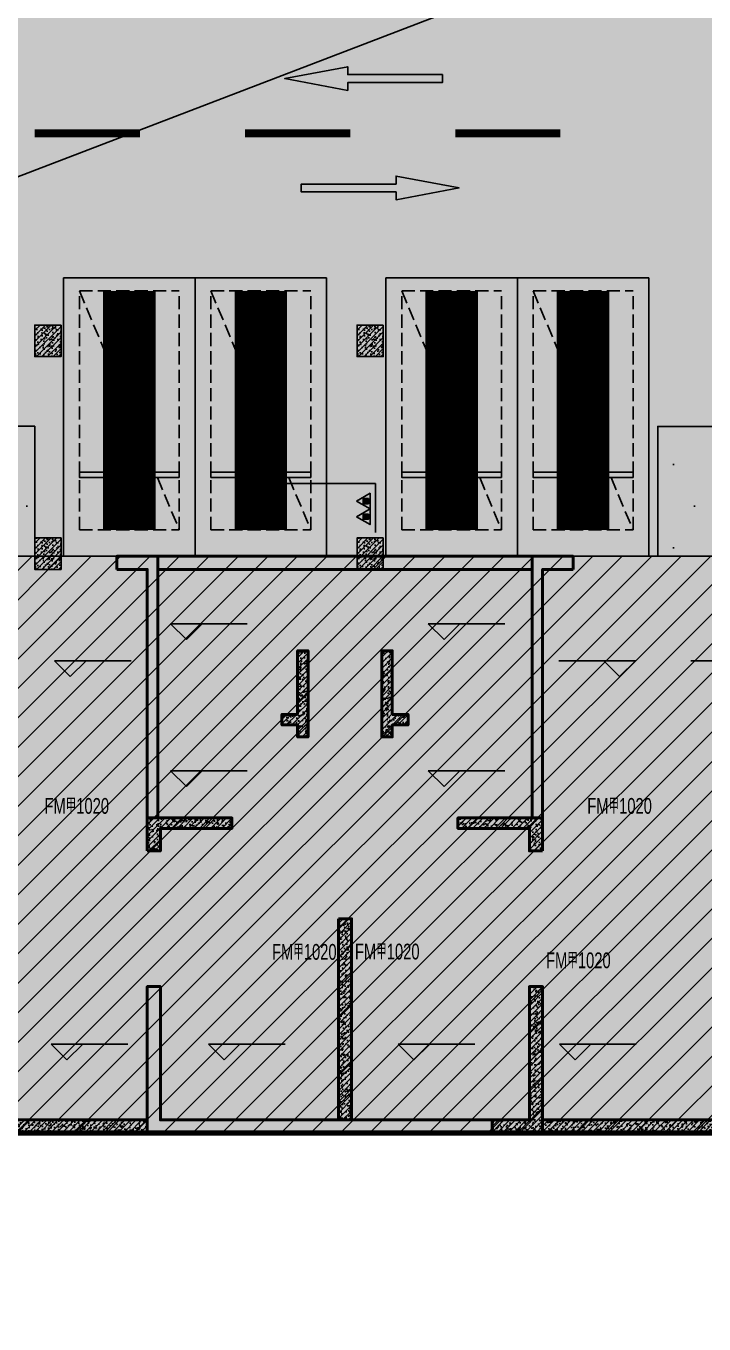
# Model space of a CAD drawing. Extents: x -1338203 to 1886333, y -530034 to 1031844.
# Drawn here: x 784210 to 797106, y 176816 to 201521 of the extents above; entities that cross this region are included whole.
import ezdxf
from ezdxf.enums import TextEntityAlignment as Align

# ---------------------------------------------------------------- set-up
doc = ezdxf.new("R2010")
doc.units = 0
doc.header["$LTSCALE"] = 1000
doc.header["$MEASUREMENT"] = 0
doc.linetypes.add('A-001-平面B2$0$__DASH', pattern=[0.35, 0.25, -0.1])
for name, color, linetype in [('A-001-平面参照B1$0$0A-ELEV-PATT', 8, 'Continuous'), ('A-001-平面参照B1$0$AUDIT_D_220531184525-2', 40, 'Continuous'), ('A-06-平面B1$0$0A-A-SYMB-DOOR', 135, 'Continuous'), ('A-06-平面B1$0$0A-A-SYMB-ELEV', 150, 'Continuous'), ('p-a-regular', 5, 'Continuous'), ('S-06-墙柱B1_1$0$0S-CW-HATCH', 251, 'Continuous'), ('S-06-墙柱B1_1$0$0S-CW-HATCH-UP', 251, 'Continuous'), ('S001地下一墙柱$0$S001地下一墙柱$0$0S-CC-LINE', 52, 'Continuous'), ('S001地下一墙柱$0$S001地下一墙柱$0$0S-CW-HATCH', 251, 'Continuous'), ('S001地下一墙柱$0$S001地下一墙柱$0$0S-CW-HATCH-UP', 251, 'Continuous'), ('中心线', 42, 'Continuous'), ('地面指向箭头', 7, 'Continuous'), ('负一层消火栓$0$0P-DIM-FH', 3, 'Continuous'), ('负一层消火栓$0$0P-EQUIP-FH', 7, 'Continuous')]:
    doc.layers.add(name, color=color, linetype=linetype)
doc.layers.add('AAD-A-PROOF', color=30, linetype='Continuous', plot=False)
doc.layers.add('p-a-regular-narrow', color=7, linetype='Continuous', true_color=0x9600ff)
doc.layers.add('p-a-wall', color=7, linetype='Continuous', lineweight=50)
doc.layers.add('p-h-walkable', color=7, linetype='Continuous', lineweight=70, true_color=0xf0f0f0)
doc.styles.add('A-06-平面B1$0$AAD-TXT', font='aad-txt.shx', dxfattribs={"width": 0.7, "bigfont": 'aad-hztxt.shx'})
pattern_1 = [(0, (-766365.4, -306889.1), (396.875, 793.75), [0, -793.75])]
pattern_2 = [(45, (-164697.56, 574717.22), (-53.0330086, 53.0330086), []), (50, (-164697.56, 574717.22), (215.178055, -18.82564), [22.5, -247.5]), (355, (-164697.56, 574717.22), (-41.6254, 225.65764), [18, -198]), (100.4514, (-164679.63, 574715.65), (173.552815, 206.831863), [19.122057, -210.342634]), (46.1842, (-164697.56, 574777.22), (320.172315, -49.655704), [33.75, -371.25]), (96.6356, (-164670.88, 574773.08), (280.39881, 292.23536), [28.68309, -315.5139]), (351.1842, (-164697.56, 574777.22), (280.39858, 292.23558), [27, -297]), (21, (-164667.56, 574762.22), (179.072116, -120.785667), [22.5, -247.5]), (326, (-164667.56, 574762.22), (72.9946, 217.545014), [18, -198]), (71.4514, (-164652.64, 574752.15), (252.06679, 96.75915), [19.122057, -210.342634]), (37.5, (-164697.56, 574717.22), (3.6479566, 99.868156), [0, -195.6, 0, -201, 0, -198.75]), (7.5, (-164697.56, 574717.22), (78.920861, 118.323514), [0, -114.6, 0, -191.1, 0, -75.75]), (327.5, (-164764.46, 574717.22), (160.146731, -6.7664615), [0, -75, 0, -234, 0, -310.5]), (317.5, (-164794.46, 574717.22), (174.95585, 30.031495), [0, -97.5, 0, -155.4, 0, -220.5])]

# ---------------------------------------------------------------- blocks, each defined once
blk = doc.blocks.new('A-001-平面参照B1')
at = {"layer": 'A-001-平面参照B1$0$0A-ELEV-PATT'}
h = blk.add_hatch(dxfattribs=at)
h.set_pattern_fill('DOTS', color=256, scale=500)
h.set_pattern_definition(pattern_1)
h.paths.add_polyline_path([(15221, -115457), (18011, -115457), (18011, -112987), (15221, -112987)])
h = blk.add_hatch(dxfattribs=at)
h.set_pattern_fill('DOTS', color=256, scale=500)
h.set_pattern_definition(pattern_1)
h.paths.add_polyline_path([(29861, -115460), (32601, -115460), (32601, -112990), (29861, -112990)])
at = {"layer": 'A-001-平面参照B1$0$AUDIT_D_220531184525-2'}
blk.add_lwpolyline([(15221, -115457), (18011, -115457), (18011, -112987), (15221, -112987), (15221, -115457)], dxfattribs=at)
blk.add_lwpolyline([(29861, -115460), (32601, -115460), (32601, -112990), (29861, -112990)], close=True, dxfattribs=at)
blk = doc.blocks.new('负一层消火栓$0$$TwtSys$00000546')
h = blk.add_hatch()
h.set_pattern_fill('ANSI31', color=256, scale=200, style=0)
h.set_pattern_definition([(45, (-38543.802, -6670.83), (-17.67767, 17.67767), [])])
h.paths.add_polyline_path([(-65, 174), (65, 174), (65, 44), (-65, 44)])
for points in [[(0, 344), (-198, 0), (198, 0)], [(-65, 174), (65, 174), (65, 44), (-65, 44)]]:
    blk.add_lwpolyline(points, close=True)
blk = doc.blocks.new('负一层消火栓')
at = {"layer": '负一层消火栓$0$0P-DIM-FH'}
for p, q in [((24491, -114078, 800), (22529, -114078, 800)), ((24491, -115010, 800), (24491, -114078, 800))]:
    blk.add_line(p, q, dxfattribs=at)
at = {"layer": '负一层消火栓$0$0P-EQUIP-FH', "xscale": 0.7500000000000013, "yscale": 0.7500000000000013, "zscale": 0.7500000000000013, "rotation": 90}
for p in [(24391, -114411, 800), (24391, -114709, 800)]:
    blk.add_blockref('负一层消火栓$0$$TwtSys$00000546', p, dxfattribs=at)
blk = doc.blocks.new('直行')
at = {"layer": '地面指向箭头'}
blk.add_hatch(color=251, dxfattribs=at).paths.add_polyline_path([(-29241, 4059962), (-29466, 4058762), (-29316, 4058762), (-29316, 4056961), (-29166, 4056961), (-29166, 4058762), (-29016, 4058762)])
at = {"layer": '地面指向箭头', "color": 251}
blk.add_lwpolyline([(-29316, 4058762), (-29316, 4056961), (-29316, 4058762), (-29316, 4058762), (-29466, 4058762), (-29241, 4059962), (-29016, 4058762), (-29166, 4058762), (-29166, 4056961), (-29316, 4056961), (-29316, 4056961)], dxfattribs=at)
blk = doc.blocks.new('A$C9cb663f1')
at = {"layer": '中心线', "color": 251, "const_width": 150}
for points in [[(371730, -162282), (373730, -162282)], [(375730, -162282), (377730, -162282)], [(379730, -162282), (381730, -162282)]]:
    blk.add_lwpolyline(points, dxfattribs=at)
at = {"layer": '地面指向箭头', "color": 251}
for p, rotation in [((4436447, -132000), 90), ((-3680160, -192564), 270)]:
    blk.add_blockref('直行', p, dxfattribs=dict(at, rotation=rotation))
blk = doc.blocks.new('A-06-平面B1')
at = {"layer": 'A-06-平面B1$0$0A-A-SYMB-ELEV'}
for p, q in [((29335, 7102), (29035, 7402)), ((29035, 7402), (30493, 7402)), ((29335, 7102), (29635, 7402)), ((34235, 7102), (33935, 7402)), ((33935, 7402), (35393, 7402)), ((34235, 7102), (34535, 7402)), ((27126, 6402), (26826, 6702)), ((26826, 6702), (28284, 6702)), ((27126, 6402), (27426, 6702)), ((37874, 6702), (36416, 6702)), ((37574, 6402), (37274, 6702)), ((37574, 6402), (37874, 6702)), ((40388, 6702), (38929, 6702)), ((29335, 4307), (29035, 4607)), ((29035, 4607), (30493, 4607)), ((29335, 4307), (29635, 4607)), ((34235, 4307), (33935, 4607)), ((33935, 4607), (35393, 4607)), ((34235, 4307), (34535, 4607)), ((27062, -898), (26762, -598)), ((26762, -598), (28221, -598)), ((27062, -898), (27362, -598)), ((30054, -898), (29754, -598)), ((29754, -598), (31212, -598)), ((30054, -898), (30354, -598)), ((33662, -898), (33362, -598)), ((33362, -598), (34820, -598)), ((33662, -898), (33962, -598)), ((36730, -898), (36430, -598)), ((36430, -598), (37888, -598)), ((36730, -898), (37030, -598))]:
    blk.add_line(p, q, dxfattribs=at)
at = {"layer": 'A-06-平面B1$0$0A-A-SYMB-DOOR', "style": 'A-06-平面B1$0$AAD-TXT', "width": 0.7}
for p in [(26634, 3938), (36959, 3938), (30962, 1160), (32540, 1166), (36175, 999)]:
    blk.add_text('FM甲1020', height=300, dxfattribs=at).set_placement(p, align=Align.MIDDLE_LEFT)

msp = doc.modelspace()

# ---------------------------------------------------------------- hatches: boundary and pattern name
at = {"ltscale": 0.002}
h = msp.add_hatch(dxfattribs=at)
h.set_pattern_fill('ANSI31', color=8, scale=250)
h.set_pattern_definition([(45, (321361.53, 273455.2), (-280.633, 280.633), [])])
h.paths.add_polyline_path([(753816.6, 180574.4), (754891.6, 180574.4), (754891.6, 183199.3), (752961.6, 183199.3), (752961.6, 186304.3), (752761.6, 186304.3), (752761.8, 191429.2), (756766.6, 191429.2), (756766.6, 193899.3), (759886.6, 193899.3), (759886.6, 191429.3), (774336.6, 191429.3), (774336.6, 191429.3), (778466.6, 191429.3), (778466.3, 193899.3), (781586.3, 193899.3), (781586.6, 191429.3), (798966.6, 191429.3), (798966.6, 193899.3), (802086.6, 193899.3), (802086.6, 192329.3), (806216.6, 192329.3), (806216.6, 191429.3), (808016.6, 191429.3), (808016.6, 189629.3), (810876.6, 189629.3), (810876.6, 186429.3), (811676.6, 186429.3), (811676.6, 183876), (812576.6, 183876), (812576.6, 180449.3), (804086.6, 180449.3), (804086.6, 179449.3), (804236.6, 179449.3), (804236.6, 179049.3), (797616.6, 179049.3), (797616.6, 179449.3), (797766.6, 179449.3), (797766.6, 180449.3), (782786.6, 180449.3), (782786.6, 179449.3), (782936.6, 179449.3), (782936.6, 179049.3), (776316.6, 179049.3), (776316.6, 179449.3), (776466.6, 179449.3), (776466.6, 180449.3), (761086.6, 180449.3), (761086.6, 179449.3), (761236.6, 179449.3), (761236.6, 179049.3), (753816.6, 179049.3)])
at = {"layer": 'p-h-walkable', "ltscale": 0.002}
h = msp.add_hatch(color=256, dxfattribs=at)
h.dxf.hatch_style = 1
h.paths.add_polyline_path([(633826.6, 244460.7), (640276.6, 244575.6), (640576.6, 234544.8), (645576.7, 234544.6), (645576.7, 209278.9), (732355.9, 209029), (732355.1, 235229.9), (738506.7, 235229.9), (738506.6, 268838.9), (732734.3, 268838.9), (732734.3, 272898.9), (711963.1, 272898.9), (711963.1, 278984.7), (717256.7, 278984.7), (717256.7, 284049), (733571.6, 284135.6), (733996.6, 290449.1), (739216.6, 290449.1), (739766.6, 284299.1), (754626.6, 284299.1), (755296.6, 290449.1), (760516.6, 290449.1), (760816.6, 283049.1), (760816.3, 275879.2), (775122.6, 275879.2), (776006.6, 274138.9), (776006.6, 259429.1), (778716.6, 259429.1), (778716.6, 238849.1), (783416.6, 238849.1), (783416.6, 237229.1), (782066.6, 237229.1), (782066.6, 234429.1), (779546.6, 234429.1), (779546.6, 237129.1), (773916.6, 237129.1), (773916.6, 243229.1), (764306.6, 243225.6), (764306.6, 236639.1), (760766.6, 236639.1), (760766.6, 234429.1), (758246.6, 234429.1), (758246.6, 238649.1), (762116.6, 238649.1), (762116.6, 243225.6), (748656.6, 243225.6), (748756.3, 207529.1), (800106.6, 207528.9), (800206.7, 201639.7), (812908.2, 202239.1), (812576.6, 180449.3), (744206, 180449.3), (744206, 173439), (728556.7, 173439), (728556.6, 122289.1), (746356.6, 122289.1), (750916.6, 132325.6), (842896.6, 132325.6), (843211.6, 121345.6), (839116.6, 121345.6), (839116.6, 93449.1), (864906.6, 93449.1), (864906.6, 79694), (875856.6, 74929.1), (875856.6, 65749.1), (834560.6, 65749.1), (839142.9, 28436.3), (869465.5, 32160.2), (871163.4, 18334), (873704.3, 18646.1), (877328.9, 5540.2), (761876.2, -8638.5), (761133.2, 2082.3), (764950.9, 5291.5), (763253.1, 19116.3), (799242.7, 23536.1), (793807.6, 65749.1), (750756.6, 65749.1), (751556.6, 81645.6), (636016.6, 81645.6), (636016.6, 96345.6), (629416.6, 96345.6), (629416.6, 118203.2), (622306.6, 118203.2), (622286.6, 139083.2), (644406.6, 137003.2), (644406.6, 129968.2), (656656.6, 129968.2), (656406.6, 138083.2), (712156.6, 138083.2), (711856.6, 184449.1), (581811.6, 184349.1), (581826.6, 197199.1), (585876.6, 197449.1), (585976.6, 209279), (629226.6, 209578.9), (628926.8, 236145.4), (633826.6, 236145.6)])
at = {"layer": 'S-06-墙柱B1_1$0$0S-CW-HATCH'}
h = msp.add_hatch(color=256, dxfattribs=at)
h.dxf.hatch_style = 1
h.paths.add_polyline_path([(785936.6, 191179.1), (786516.6, 191179.1), (786516.6, 186449.1), (786716.6, 186449.1), (786716.6, 191429.1), (785936.6, 191429.1)])
h = msp.add_hatch(color=256, dxfattribs=at)
h.dxf.hatch_style = 1
h.paths.add_polyline_path([(786716.6, 191429.1), (793836.6, 191429.1), (793836.6, 191179.1), (786716.6, 191179.1)])
h = msp.add_hatch(color=256, dxfattribs=at)
h.dxf.hatch_style = 1
h.paths.add_polyline_path([(794616.6, 191179.1), (794036.6, 191179.1), (794036.6, 186449.1), (793836.6, 186449.1), (793836.6, 191429.1), (794616.6, 191429.1)])
h = msp.add_hatch(color=256, dxfattribs=at)
h.dxf.hatch_style = 1
h.paths.add_polyline_path([(789376.6, 188419.1), (789376.6, 189629.1), (789576.6, 189629.1), (789576.6, 187989.1), (789376.6, 187989.1), (789376.6, 188219.1), (789076.6, 188219.1), (789076.6, 188419.1)])
h = msp.add_hatch(color=256, dxfattribs=at)
h.dxf.hatch_style = 1
h.paths.add_polyline_path([(791176.6, 188419.1), (791176.6, 189629.1), (790976.6, 189629.1), (790976.6, 187989.1), (791176.6, 187989.1), (791176.6, 188219.1), (791476.6, 188219.1), (791476.6, 188419.1)])
h = msp.add_hatch(color=256, dxfattribs=at)
h.dxf.hatch_style = 1
h.paths.add_polyline_path([(786516.6, 185819.1), (786766.6, 185819.1), (786766.6, 186249.1), (788126.6, 186249.1), (788126.6, 186429.1), (788126.6, 186449.1), (786516.6, 186449.1)])
h = msp.add_hatch(color=256, dxfattribs=at)
h.dxf.hatch_style = 1
h.paths.add_polyline_path([(794036.6, 185819.1), (793786.6, 185819.1), (793786.6, 186249.1), (792426.6, 186249.1), (792426.6, 186429.1), (792426.6, 186449.1), (794036.6, 186449.1)])
h = msp.add_hatch(color=256, dxfattribs=at)
h.dxf.hatch_style = 1
h.paths.add_polyline_path([(790151.6, 184529.1), (790401.6, 184529.1), (790401.6, 180699.1), (790151.6, 180699.1)])
h = msp.add_hatch(color=256, dxfattribs=at)
h.dxf.hatch_style = 1
h.paths.add_polyline_path([(786516.6, 180449.1), (793076.6, 180449.1), (793076.6, 180699.1), (786766.6, 180699.1), (786766.6, 183239.1), (786516.6, 183239.1)])
h = msp.add_hatch(color=256, dxfattribs=at)
h.dxf.hatch_style = 1
h.paths.add_polyline_path([(794036.6, 180449.1), (793076.6, 180449.1), (793076.6, 180699.1), (793786.6, 180699.1), (793786.6, 183239.1), (794036.6, 183239.1)])
h = msp.add_hatch(color=256, dxfattribs=at)
h.dxf.hatch_style = 1
h.paths.add_polyline_path([(782486.6, 180449.1), (786516.6, 180449.1), (786516.6, 180699.1), (782786.6, 180699.1), (782786.6, 181379.1), (782486.6, 181379.1)])
h = msp.add_hatch(color=256, dxfattribs=at)
h.dxf.hatch_style = 1
h.paths.add_polyline_path([(798066.6, 180449.1), (794036.6, 180449.1), (794036.6, 180699.1), (797766.6, 180699.1), (797766.6, 181379.1), (798066.6, 181379.1)])
at = {"layer": 'S-06-墙柱B1_1$0$0S-CW-HATCH-UP'}
h = msp.add_hatch(dxfattribs=at)
h.set_pattern_fill('钢筋混凝土', color=256, scale=30)
h.set_pattern_definition(pattern_2)
h.paths.add_polyline_path([(785936.6, 191179.1), (786516.6, 191179.1), (786516.6, 186449.1), (786716.6, 186449.1), (786716.6, 191429.1), (785936.6, 191429.1)])
h = msp.add_hatch(dxfattribs=at)
h.set_pattern_fill('钢筋混凝土', color=256, scale=30)
h.set_pattern_definition([(45, (-4327060.57, 819107.91), (-53.0330086, 53.0330086), []), (50, (-4327060.57, 819107.9), (215.178055, -18.8256405), [22.5, -247.5]), (355, (-4327060.57, 819107.9), (-41.6254, 225.65764), [18, -198]), (100.4514, (-4327042.64, 819106.34), (173.5528145, 206.831863), [19.122057, -210.342634]), (46.1842, (-4327060.57, 819167.9), (320.172315, -49.655704), [33.75, -371.25]), (96.6356, (-4327033.9, 819163.77), (280.398812, 292.235361), [28.683086, -315.5139]), (351.1842, (-4327060.57, 819167.9), (280.398584, 292.23558), [27, -297]), (21, (-4327030.57, 819152.9), (179.0721156, -120.785667), [22.5, -247.5]), (326, (-4327030.57, 819152.9), (72.9946, 217.5450135), [18, -198]), (71.4514, (-4327015.65, 819142.84), (252.0667886, 96.759149), [19.122057, -210.342634]), (37.5, (-4327060.57, 819107.91), (3.6479566, 99.8681561), [0, -195.6, 0, -201, 0, -198.75]), (7.5, (-4327060.57, 819107.91), (78.9208612, 118.3235136), [0, -114.6, 0, -191.1, 0, -75.75]), (327.5, (-4327127.47, 819107.91), (160.1467309, -6.7664615), [0, -75, 0, -234, 0, -310.5]), (317.5, (-4327157.47, 819107.91), (174.9558508, 30.0314947), [0, -97.5, 0, -155.4, 0, -220.5])])
h.paths.add_polyline_path([(786716.6, 191429.1), (793836.6, 191429.1), (793836.6, 191179.1), (786716.6, 191179.1)])
h = msp.add_hatch(dxfattribs=at)
h.set_pattern_fill('钢筋混凝土', color=256, scale=30)
h.set_pattern_definition(pattern_2)
h.paths.add_polyline_path([(794616.6, 191179.1), (794036.6, 191179.1), (794036.6, 186449.1), (793836.6, 186449.1), (793836.6, 191429.1), (794616.6, 191429.1)])
h = msp.add_hatch(dxfattribs=at)
h.set_pattern_fill('钢筋混凝土', color=256, scale=30)
h.set_pattern_definition(pattern_2)
h.paths.add_polyline_path([(789376.6, 188419.1), (789376.6, 189629.1), (789576.6, 189629.1), (789576.6, 187989.1), (789376.6, 187989.1), (789376.6, 188219.1), (789076.6, 188219.1), (789076.6, 188419.1)])
h = msp.add_hatch(dxfattribs=at)
h.set_pattern_fill('钢筋混凝土', color=256, scale=30)
h.set_pattern_definition(pattern_2)
h.paths.add_polyline_path([(791176.6, 188419.1), (791176.6, 189629.1), (790976.6, 189629.1), (790976.6, 187989.1), (791176.6, 187989.1), (791176.6, 188219.1), (791476.6, 188219.1), (791476.6, 188419.1)])
h = msp.add_hatch(dxfattribs=at)
h.set_pattern_fill('钢筋混凝土', color=256, scale=30)
h.set_pattern_definition(pattern_2)
h.paths.add_polyline_path([(786516.6, 185819.1), (786766.6, 185819.1), (786766.6, 186249.1), (788126.6, 186249.1), (788126.6, 186429.1), (788126.6, 186449.1), (786516.6, 186449.1)])
h = msp.add_hatch(dxfattribs=at)
h.set_pattern_fill('钢筋混凝土', color=256, scale=30)
h.set_pattern_definition(pattern_2)
h.paths.add_polyline_path([(794036.6, 185819.1), (793786.6, 185819.1), (793786.6, 186249.1), (792426.6, 186249.1), (792426.6, 186429.1), (792426.6, 186449.1), (794036.6, 186449.1)])
h = msp.add_hatch(dxfattribs=at)
h.set_pattern_fill('钢筋混凝土', color=256, scale=30)
h.set_pattern_definition(pattern_2)
h.paths.add_polyline_path([(790151.6, 184529.1), (790401.6, 184529.1), (790401.6, 180699.1), (790151.6, 180699.1)])
h = msp.add_hatch(dxfattribs=at)
h.set_pattern_fill('钢筋混凝土', color=256, scale=30)
h.set_pattern_definition(pattern_2)
h.paths.add_polyline_path([(786516.6, 180449.1), (793076.6, 180449.1), (793076.6, 180699.1), (786766.6, 180699.1), (786766.6, 183239.1), (786516.6, 183239.1)])
h = msp.add_hatch(dxfattribs=at)
h.set_pattern_fill('钢筋混凝土', color=256, scale=30)
h.set_pattern_definition(pattern_2)
h.paths.add_polyline_path([(794036.6, 180449.1), (793076.6, 180449.1), (793076.6, 180699.1), (793786.6, 180699.1), (793786.6, 183239.1), (794036.6, 183239.1)])
h = msp.add_hatch(dxfattribs=at)
h.set_pattern_fill('钢筋混凝土', color=256, scale=30)
h.set_pattern_definition(pattern_2)
h.paths.add_polyline_path([(782486.6, 180449.1), (786516.6, 180449.1), (786516.6, 180699.1), (782786.6, 180699.1), (782786.6, 181379.1), (782486.6, 181379.1)])
h = msp.add_hatch(dxfattribs=at)
h.set_pattern_fill('钢筋混凝土', color=256, scale=30)
h.set_pattern_definition(pattern_2)
h.paths.add_polyline_path([(798066.6, 180449.1), (794036.6, 180449.1), (794036.6, 180699.1), (797766.6, 180699.1), (797766.6, 181379.1), (798066.6, 181379.1)])
at = {"layer": 'S001地下一墙柱$0$S001地下一墙柱$0$0S-CW-HATCH'}
h = msp.add_hatch(color=256, dxfattribs=at)
h.dxf.hatch_style = 1
h.paths.add_polyline_path([(784876.6, 195829.1), (784376.6, 195829.1), (784376.6, 195229.1), (784876.6, 195229.1)])
h = msp.add_hatch(color=256, dxfattribs=at)
h.dxf.hatch_style = 1
h.paths.add_polyline_path([(791006.6, 195829.1), (790506.6, 195829.1), (790506.6, 195229.1), (791006.6, 195229.1)])
h = msp.add_hatch(color=256, dxfattribs=at)
h.dxf.hatch_style = 1
h.paths.add_polyline_path([(784876.6, 191779.1), (784376.6, 191779.1), (784376.6, 191179.1), (784876.6, 191179.1)])
h = msp.add_hatch(color=256, dxfattribs=at)
h.dxf.hatch_style = 1
h.paths.add_polyline_path([(791006.6, 191779.1), (790506.6, 191779.1), (790506.6, 191179.1), (791006.6, 191179.1)])
at = {"layer": 'S001地下一墙柱$0$S001地下一墙柱$0$0S-CW-HATCH-UP'}
h = msp.add_hatch(dxfattribs=at)
h.set_pattern_fill('钢筋混凝土', color=256, scale=30)
h.set_pattern_definition([(45, (817187.33, 204780.8), (-53.03301, 53.03301), []), (50, (817187.33, 204780.8), (215.1781, -18.8256), [22.5, -247.5]), (355, (817187.33, 204780.8), (-41.6254, 225.6576), [18, -198]), (100.4514, (817205.26, 204779.23), (173.5528, 206.8319), [19.122, -210.3426]), (46.1842, (817187.33, 204840.8), (320.1723, -49.6557), [33.75, -371.25]), (96.6356, (817214, 204836.66), (280.3988, 292.2354), [28.683, -315.514]), (351.1842, (817187.33, 204840.8), (280.3986, 292.2356), [27, -297]), (21, (817217.33, 204825.8), (179.0721, -120.7857), [22.5, -247.5]), (326, (817217.33, 204825.8), (72.9946, 217.545), [18, -198]), (71.4514, (817232.25, 204815.73), (252.0668, 96.7591), [19.122, -210.3426]), (37.5, (817187.33, 204780.8), (3.64796, 99.86816), [0, -195.6, 0, -201, 0, -198.75]), (7.5, (817187.33, 204780.8), (78.92086, 118.3235), [0, -114.6, 0, -191.1, 0, -75.75]), (327.5, (817120.43, 204780.8), (160.14673, -6.76646), [0, -75, 0, -234, 0, -310.5]), (317.5, (817090.43, 204780.8), (174.95585, 30.0315), [0, -97.5, 0, -155.4, 0, -220.5])])
h.paths.add_polyline_path([(784876.6, 195829.1), (784376.6, 195829.1), (784376.6, 195229.1), (784876.6, 195229.1)])
h = msp.add_hatch(dxfattribs=at)
h.set_pattern_fill('钢筋混凝土', color=256, scale=30)
h.set_pattern_definition([(45, (823317.33, 204780.8), (-53.03301, 53.03301), []), (50, (823317.33, 204780.8), (215.1781, -18.8256), [22.5, -247.5]), (355, (823317.33, 204780.8), (-41.6254, 225.6576), [18, -198]), (100.4514, (823335.26, 204779.23), (173.5528, 206.8319), [19.122, -210.3426]), (46.1842, (823317.33, 204840.8), (320.1723, -49.6557), [33.75, -371.25]), (96.6356, (823344, 204836.66), (280.3988, 292.2354), [28.683, -315.514]), (351.1842, (823317.33, 204840.8), (280.3986, 292.2356), [27, -297]), (21, (823347.33, 204825.8), (179.0721, -120.7857), [22.5, -247.5]), (326, (823347.33, 204825.8), (72.9946, 217.545), [18, -198]), (71.4514, (823362.25, 204815.73), (252.0668, 96.7591), [19.122, -210.3426]), (37.5, (823317.33, 204780.8), (3.64796, 99.86816), [0, -195.6, 0, -201, 0, -198.75]), (7.5, (823317.33, 204780.8), (78.92086, 118.3235), [0, -114.6, 0, -191.1, 0, -75.75]), (327.5, (823250.43, 204780.8), (160.14673, -6.76646), [0, -75, 0, -234, 0, -310.5]), (317.5, (823220.43, 204780.8), (174.95585, 30.0315), [0, -97.5, 0, -155.4, 0, -220.5])])
h.paths.add_polyline_path([(791006.6, 195829.1), (790506.6, 195829.1), (790506.6, 195229.1), (791006.6, 195229.1)])
h = msp.add_hatch(dxfattribs=at)
h.set_pattern_fill('钢筋混凝土', color=256, scale=30)
h.set_pattern_definition([(45, (817187.33, 200730.82), (-53.03301, 53.03301), []), (50, (817187.33, 200730.82), (215.1781, -18.8256), [22.5, -247.5]), (355, (817187.33, 200730.82), (-41.6254, 225.6576), [18, -198]), (100.4514, (817205.26, 200729.25), (173.5528, 206.8319), [19.122, -210.3426]), (46.1842, (817187.33, 200790.82), (320.1723, -49.6557), [33.75, -371.25]), (96.6356, (817214, 200786.7), (280.3988, 292.2354), [28.683, -315.514]), (351.1842, (817187.33, 200790.82), (280.3986, 292.2356), [27, -297]), (21, (817217.33, 200775.82), (179.0721, -120.7857), [22.5, -247.5]), (326, (817217.33, 200775.82), (72.9946, 217.545), [18, -198]), (71.4514, (817232.25, 200765.76), (252.0668, 96.7591), [19.122, -210.3426]), (37.5, (817187.33, 200730.82), (3.64796, 99.86816), [0, -195.6, 0, -201, 0, -198.75]), (7.5, (817187.33, 200730.82), (78.92086, 118.3235), [0, -114.6, 0, -191.1, 0, -75.75]), (327.5, (817120.43, 200730.82), (160.14673, -6.76646), [0, -75, 0, -234, 0, -310.5]), (317.5, (817090.43, 200730.82), (174.95585, 30.0315), [0, -97.5, 0, -155.4, 0, -220.5])])
h.paths.add_polyline_path([(784876.6, 191779.1), (784376.6, 191779.1), (784376.6, 191179.1), (784876.6, 191179.1)])
h = msp.add_hatch(dxfattribs=at)
h.set_pattern_fill('钢筋混凝土', color=256, scale=30)
h.set_pattern_definition([(45, (823317.33, 200730.82), (-53.03301, 53.03301), []), (50, (823317.33, 200730.82), (215.1781, -18.8256), [22.5, -247.5]), (355, (823317.33, 200730.82), (-41.6254, 225.6576), [18, -198]), (100.4514, (823335.26, 200729.25), (173.5528, 206.8319), [19.122, -210.3426]), (46.1842, (823317.33, 200790.82), (320.1723, -49.6557), [33.75, -371.25]), (96.6356, (823344, 200786.7), (280.3988, 292.2354), [28.683, -315.514]), (351.1842, (823317.33, 200790.82), (280.3986, 292.2356), [27, -297]), (21, (823347.33, 200775.82), (179.0721, -120.7857), [22.5, -247.5]), (326, (823347.33, 200775.82), (72.9946, 217.545), [18, -198]), (71.4514, (823362.25, 200765.76), (252.0668, 96.7591), [19.122, -210.3426]), (37.5, (823317.33, 200730.82), (3.64796, 99.86816), [0, -195.6, 0, -201, 0, -198.75]), (7.5, (823317.33, 200730.82), (78.92086, 118.3235), [0, -114.6, 0, -191.1, 0, -75.75]), (327.5, (823250.43, 200730.82), (160.14673, -6.76646), [0, -75, 0, -234, 0, -310.5]), (317.5, (823220.43, 200730.82), (174.95585, 30.0315), [0, -97.5, 0, -155.4, 0, -220.5])])
h.paths.add_polyline_path([(791006.6, 191779.1), (790506.6, 191779.1), (790506.6, 191179.1), (791006.6, 191179.1)])

# ---------------------------------------------------------------- linework, layer by layer
for p, q in [((784926.5, 191429), (784926.5, 196729)), ((784926.5, 196729), (787426.5, 196729)), ((787426.5, 191429), (787426.5, 196729)), ((787426.5, 191429), (787426.5, 196729)), ((787426.5, 196729), (789926.5, 196729)), ((789926.5, 191429), (789926.5, 196729)), ((791056.5, 191429), (791056.5, 196729)), ((791056.5, 196729), (793556.5, 196729)), ((793556.5, 191429), (793556.5, 196729)), ((793556.5, 196729), (796056.5, 196729)), ((793556.5, 191429), (793556.5, 196729)), ((796056.5, 191429), (796056.5, 196729)), ((784926.5, 191429), (787426.5, 191429)), ((787426.5, 191429), (789926.5, 191429)), ((791056.5, 191429), (793556.5, 191429)), ((793556.5, 191429), (796056.5, 191429))]:
    msp.add_line(p, q)
at = {"linetype": 'A-001-平面B2$0$__DASH'}
for p, q in [((785226.5, 196479), (787126.5, 196479)), ((785226.5, 191929), (785226.5, 196479)), ((787126.5, 191929), (787126.5, 196479)), ((787726.5, 196479), (789626.5, 196479)), ((787726.5, 191929), (787726.5, 196479)), ((789626.5, 191929), (789626.5, 196479)), ((791356.5, 196479), (793256.5, 196479)), ((791356.5, 191929), (791356.5, 196479)), ((793256.5, 191929), (793256.5, 196479)), ((793856.5, 196479), (795756.5, 196479)), ((793856.5, 191929), (793856.5, 196479)), ((795756.5, 191929), (795756.5, 196479)), ((785226.5, 191929), (787126.5, 191929)), ((787726.5, 191929), (789626.5, 191929)), ((791356.5, 191929), (793256.5, 191929)), ((793856.5, 191929), (795756.5, 191929))]:
    msp.add_line(p, q, dxfattribs=at)
for points in [[(785226.5, 196479), (787126.5, 191929)], [(787726.5, 196479), (789626.5, 191929)], [(791356.5, 196479), (793256.5, 191929)], [(793856.5, 196479), (795756.5, 191929)]]:
    msp.add_lwpolyline(points, dxfattribs=at)
at = {"color": 3, "elevation": 83850, "flags": 128}
for points in [[(759886.6, 191429.3), (774336.6, 191429.3), (774336.6, 191429.3), (778466.6, 191429.3), (778466.3, 193899.3), (781586.3, 193899.3), (781586.6, 191429.3), (798966.6, 191429.3)], [(797766.6, 180449.3), (782786.6, 180449.3), (782786.6, 179449.3), (782936.6, 179449.3), (782936.6, 179049.3), (776316.6, 179049.3), (776316.6, 179449.3), (776466.6, 179449.3), (776466.6, 180449.3), (761086.6, 180449.3)]]:
    msp.add_lwpolyline(points, dxfattribs=at)
for points in [[(787126.5, 192929), (785226.5, 192929), (785226.5, 193029), (787126.5, 193029)], [(789626.5, 192929), (787726.5, 192929), (787726.5, 193029), (789626.5, 193029)], [(793256.5, 192929), (791356.5, 192929), (791356.5, 193029), (793256.5, 193029)], [(795756.5, 192929), (793856.5, 192929), (793856.5, 193029), (795756.5, 193029)]]:
    msp.add_lwpolyline(points, close=True)
at = {"layer": 'AAD-A-PROOF', "color": 241, "ltscale": 0.002}
msp.add_line((733583.1, 179308.3), (916777.7, 249530.2), dxfattribs=at)
at = {"layer": 'p-a-regular', "ltscale": 0.002, "const_width": 1000}
for points in [[(786176.5, 191929), (786176.5, 196479)], [(788676.5, 191929), (788676.5, 196479)], [(792306.5, 191929), (792306.5, 196479)]]:
    msp.add_lwpolyline(points, dxfattribs=at)
at = {"layer": 'p-a-regular-narrow', "ltscale": 0.002, "const_width": 1000}
msp.add_lwpolyline([(794806.5, 191929), (794806.5, 196479)], dxfattribs=at)
at = {"layer": 'p-a-wall', "flags": 128}
for points in [[(785936.6, 191179.1), (786516.6, 191179.1), (786516.6, 186449.1), (786716.6, 186449.1), (786716.6, 191429.1), (785936.6, 191429.1)], [(786716.6, 191429.1), (793836.6, 191429.1), (793836.6, 191179.1), (786716.6, 191179.1)], [(794616.6, 191179.1), (794036.6, 191179.1), (794036.6, 186449.1), (793836.6, 186449.1), (793836.6, 191429.1), (794616.6, 191429.1)], [(789376.6, 188419.1), (789376.6, 189629.1), (789576.6, 189629.1), (789576.6, 187989.1), (789376.6, 187989.1), (789376.6, 188219.1), (789076.6, 188219.1), (789076.6, 188419.1)], [(791176.6, 188419.1), (791176.6, 189629.1), (790976.6, 189629.1), (790976.6, 187989.1), (791176.6, 187989.1), (791176.6, 188219.1), (791476.6, 188219.1), (791476.6, 188419.1)], [(786516.6, 185819.1), (786766.6, 185819.1), (786766.6, 186249.1), (788126.6, 186249.1), (788126.6, 186429.1), (788126.6, 186429.1), (788126.6, 186449.1), (786516.6, 186449.1)], [(794036.6, 185819.1), (793786.6, 185819.1), (793786.6, 186249.1), (792426.6, 186249.1), (792426.6, 186429.1), (792426.6, 186429.1), (792426.6, 186449.1), (794036.6, 186449.1)], [(790151.6, 184529.1), (790401.6, 184529.1), (790401.6, 180699.1), (790151.6, 180699.1)], [(786516.6, 180449.1), (793076.6, 180449.1), (793076.6, 180699.1), (786766.6, 180699.1), (786766.6, 183239.1), (786516.6, 183239.1)], [(794036.6, 180449.1), (793076.6, 180449.1), (793076.6, 180699.1), (793786.6, 180699.1), (793786.6, 183239.1), (794036.6, 183239.1)], [(782486.6, 180449.1), (786516.6, 180449.1), (786516.6, 180699.1), (782786.6, 180699.1), (782786.6, 181379.1), (782486.6, 181379.1)], [(798066.6, 180449.1), (794036.6, 180449.1), (794036.6, 180699.1), (797766.6, 180699.1), (797766.6, 181379.1), (798066.6, 181379.1)]]:
    msp.add_lwpolyline(points, close=True, dxfattribs=at)
at = {"layer": 'p-h-walkable', "ltscale": 0.002, "const_width": 100}
msp.add_lwpolyline([(812576.6, 180449.3), (744206, 180449.3), (744206, 173439), (728556.7, 173439), (728556.6, 122289.1)], dxfattribs=at)
at = {"layer": 'S001地下一墙柱$0$S001地下一墙柱$0$0S-CC-LINE'}
for points in [[(784876.6, 195829.1), (784376.6, 195829.1), (784376.6, 195229.1), (784876.6, 195229.1)], [(791006.6, 195829.1), (790506.6, 195829.1), (790506.6, 195229.1), (791006.6, 195229.1)], [(784876.6, 191779.1), (784376.6, 191779.1), (784376.6, 191179.1), (784876.6, 191179.1)], [(791006.6, 191779.1), (790506.6, 191779.1), (790506.6, 191179.1), (791006.6, 191179.1)]]:
    msp.add_lwpolyline(points, close=True, dxfattribs=at)

# ---------------------------------------------------------------- block references
msp.add_blockref('A-001-平面参照B1', (766365.4, 306889.1))
at = {"ltscale": 0.002}
for name, p in [('负一层消火栓', (766365.4, 306889.1)), ('A$C9cb663f1', (412646.2, 361761.3)), ('A-06-平面B1', (757926.6, 182739.1, 83850))]:
    msp.add_blockref(name, p, dxfattribs=at)

doc.saveas('drawing.dxf')
